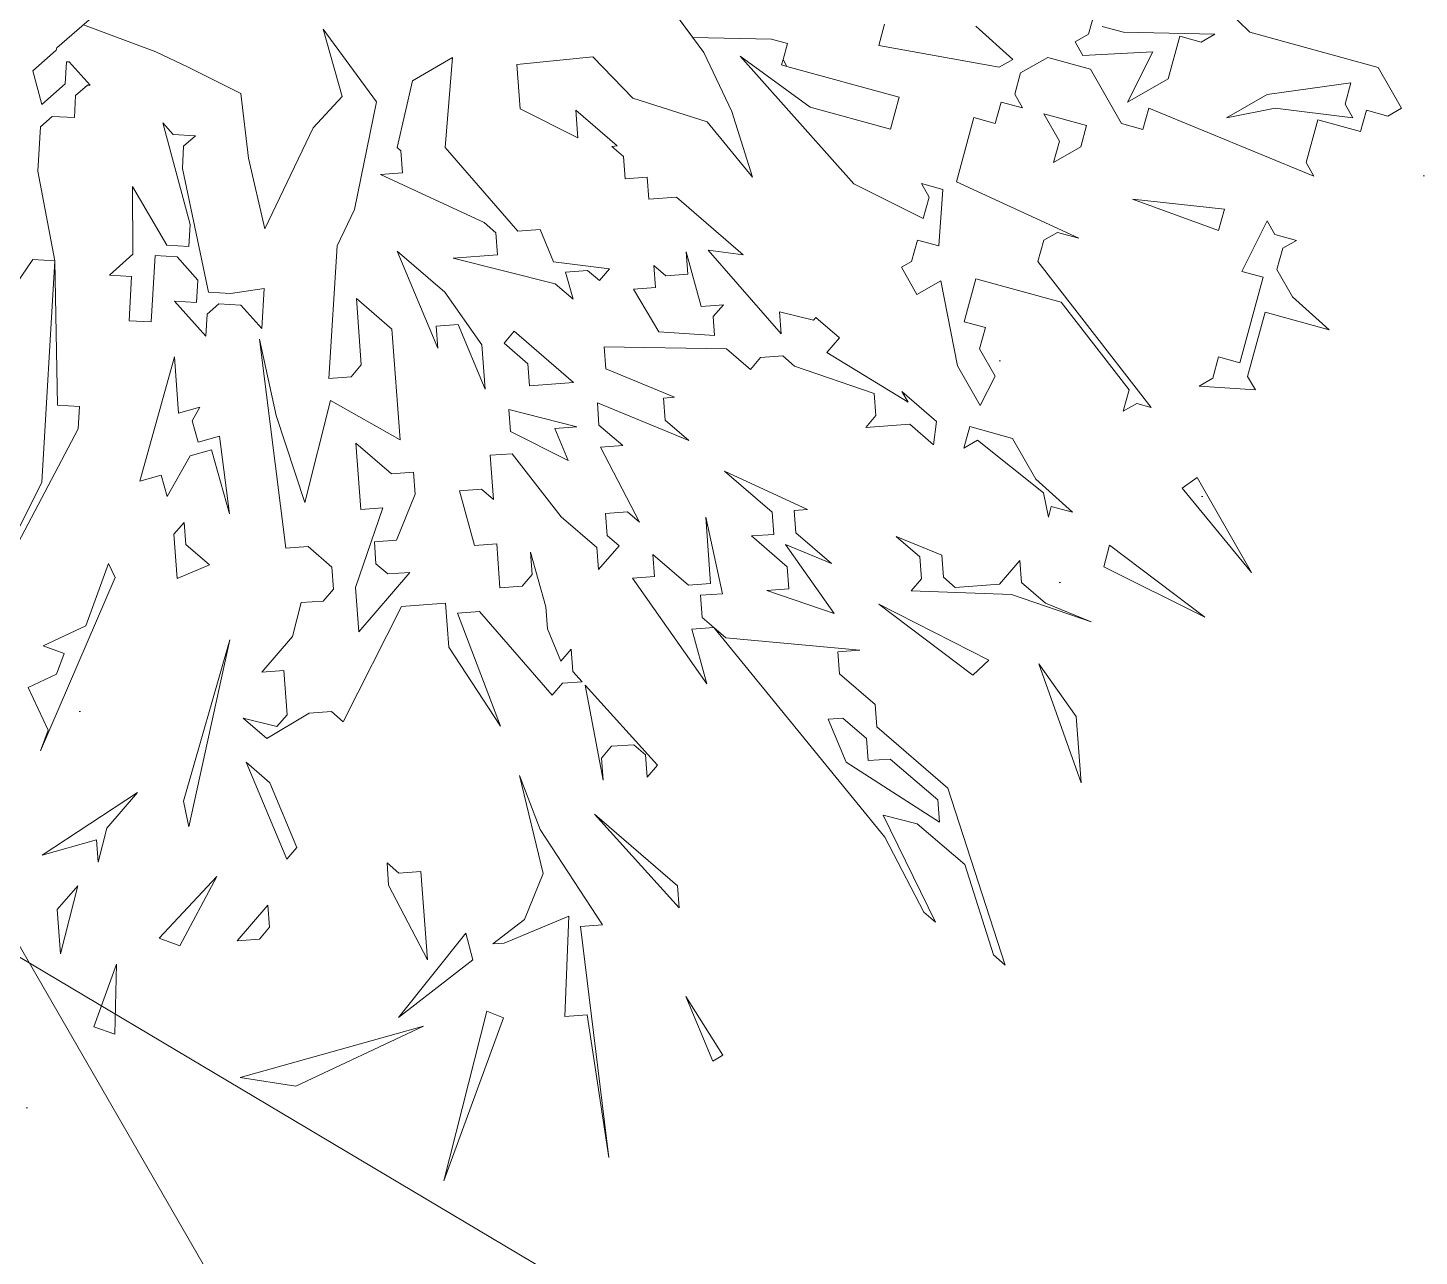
# Model space of a CAD drawing. Header units: millimetres. Extents: x -38151500 to -28914887, y -20564105 to -20349562.
# Drawn here: x -32286426 to -32285691, y -20495324 to -20494675 of the extents above; entities that cross this region are included whole.
import ezdxf
from ezdxf.xclip import XClip

# ---------------------------------------------------------------- set-up
doc = ezdxf.new("R2010")
doc.units = ezdxf.units.MM
doc.header["$MEASUREMENT"] = 0
doc.header["$XCLIPFRAME"] = 0
doc.layers.add('!!! ПОДОСНОВА', color=7, linetype='Continuous')
for name, color, linetype, lineweight in [('Новый_ГП_озеленение_газон_Ном._пера__74', 74, 'Continuous', 20), ('Новый_ГП_озеленение_кустарники_Ном._пера__10', 75, 'Continuous', 5), ('Чертеж_1_Новый_Новофедоровское_снт 28_07$0$tp_Контур растит_Ном._пера__253', 252, 'Continuous', 18), ('Чертеж_1_Новый_Новофедоровское_снт 28_07$0$tp_ЛЭП нн_Ном._пера__253', 252, 'Continuous', 18)]:
    doc.layers.add(name, color=color, linetype=linetype, lineweight=lineweight)

# ---------------------------------------------------------------- blocks, each defined once
blk = doc.blocks.new('Чертеж_5_1', base_point=(5813926.62, -7295.8))
at = {"layer": 'Чертеж_1_Новый_Новофедоровское_снт 28_07$0$tp_Контур растит_Ном._пера__253', "color": 252, "linetype": 'Continuous', "lineweight": 18, "flags": 128}
blk.add_lwpolyline([(-32290065.38, -20493003.8), (-32283934.04, -20496650.83), (-32282716.38, -20497568.8), (-32282718.34, -20498492.79), (-32283131.44, -20499550.94)], dxfattribs=at)
at = {"layer": 'Чертеж_1_Новый_Новофедоровское_снт 28_07$0$tp_ЛЭП нн_Ном._пера__253', "color": 252, "linetype": 'Continuous', "lineweight": 18, "flags": 128}
blk.add_lwpolyline([(-32288548.38, -20491489.8), (-32284259.2, -20498922.62)], dxfattribs=at)

msp = doc.modelspace()

# ---------------------------------------------------------------- hatches: boundary and pattern name
at = {"layer": 'Новый_ГП_озеленение_газон_Ном._пера__74', "linetype": 'Continuous', "lineweight": 20}
h = msp.add_hatch(dxfattribs=at)
h.set_pattern_fill('AR_SAND_0003', color=74, style=0, pattern_type=2)
h.set_pattern_definition([(37.5, (5813926.6, -7295.8), (-24.0004694, 734.119856), [0, -579.12, 0, -647.7, 0, -619.125]), (7.5, (5813926.6, -7295.8), (674.284925, 1075.23765), [0, -312.42, 0, -521.97, 0, -200.025]), (327.5, (5813458, -7295.8), (1186.488555, 2.155777), [0, -190.5, 0, -685.8, 0, -895.35]), (317.5, (5813458, -7295.8), (1145.334679, 334.393985), [0, -95.25, 0, -449.58, 0, -514.35])])
h.paths.add_polyline_path([(-32293694.96, -20504663.52), (-32291903.63, -20505783.03), (-32281275.83, -20488776.26), (-32284827.17, -20486556.57), (-32286924.7, -20489954.85), (-32285213.47, -20491075.66)])

# ---------------------------------------------------------------- linework, layer by layer
at = {"layer": 'Новый_ГП_озеленение_кустарники_Ном._пера__10', "color": 75, "linetype": 'Continuous', "lineweight": 5}
for p, q in [((-32285823.69, -20494635.72), (-32285780.63, -20494677.82)), ((-32286365.01, -20494646.46), (-32286410.68, -20494685.95)), ((-32286074.83, -20494680.49), (-32286084.41, -20494667.61)), ((-32286084.41, -20494667.61), (-32286068.95, -20494688.4)), ((-32285862.71, -20494667.49), (-32285865.8, -20494678.78)), ((-32286358.37, -20494688.05), (-32286396.62, -20494673.8)), ((-32286241.87, -20494714.43), (-32286269.94, -20494676.21)), ((-32286269.94, -20494676.21), (-32286260.01, -20494711.77)), ((-32285973.53, -20494673.56), (-32285976.61, -20494684.84)), ((-32285905.82, -20494692.08), (-32285925.3, -20494674.62)), ((-32285865.8, -20494678.78), (-32285872.98, -20494682.87)), ((-32285847.33, -20494677.77), (-32285858.61, -20494674.68)), ((-32285799.1, -20494678.83), (-32285847.33, -20494677.77)), ((-32285806.29, -20494682.93), (-32285799.1, -20494678.83)), ((-32285780.63, -20494677.82), (-32285712.93, -20494696.35)), ((-32286410.68, -20494685.95), (-32286410.99, -20494687.15)), ((-32286033.3, -20494681.46), (-32286074.83, -20494680.49)), ((-32286024.84, -20494683.77), (-32286033.3, -20494681.46)), ((-32286027.15, -20494692.23), (-32286024.84, -20494683.77)), ((-32285976.61, -20494684.84), (-32285913.01, -20494696.18)), ((-32285872.98, -20494682.87), (-32285868.88, -20494690.06)), ((-32285823.75, -20494702.41), (-32285817.57, -20494679.84)), ((-32285817.57, -20494679.84), (-32285806.29, -20494682.93)), ((-32286410.99, -20494687.15), (-32286423.36, -20494698.14)), ((-32286406.18, -20494705.01), (-32286405.5, -20494693.33)), ((-32286405.5, -20494693.33), (-32286404.04, -20494693.42)), ((-32286404.04, -20494693.42), (-32286393.04, -20494705.78)), ((-32286341.33, -20494696.27), (-32286358.37, -20494688.05)), ((-32286201.72, -20494691.15), (-32286222.85, -20494703.4)), ((-32286205.57, -20494738.66), (-32286201.72, -20494691.15)), ((-32286127.56, -20494690.67), (-32286167.76, -20494694.81)), ((-32286106.55, -20494712.55), (-32286127.56, -20494690.67)), ((-32286068.95, -20494688.4), (-32286054.22, -20494719.7)), ((-32285989.76, -20494757.8), (-32286049.74, -20494690.39)), ((-32286049.74, -20494690.39), (-32286012.81, -20494717.38)), ((-32286027.92, -20494695.06), (-32286027.15, -20494692.23)), ((-32286025.1, -20494695.83), (-32286027.15, -20494692.23)), ((-32286027.15, -20494692.23), (-32286025.1, -20494695.83)), ((-32285913.01, -20494696.18), (-32285905.82, -20494692.08)), ((-32285887.35, -20494691.07), (-32285901.72, -20494699.27)), ((-32285864.79, -20494697.25), (-32285887.35, -20494691.07)), ((-32285868.88, -20494690.06), (-32285831.95, -20494688.04)), ((-32285831.95, -20494688.04), (-32285845.31, -20494714.7)), ((-32286423.36, -20494698.14), (-32286418.55, -20494716)), ((-32286313.42, -20494710.18), (-32286341.33, -20494696.27)), ((-32286167.76, -20494694.81), (-32286166.04, -20494718.14)), ((-32286025.1, -20494695.83), (-32286027.92, -20494695.06)), ((-32285965.86, -20494712.04), (-32286025.1, -20494695.83)), ((-32285901.72, -20494699.27), (-32285904.81, -20494710.55)), ((-32285848.39, -20494725.99), (-32285864.79, -20494697.25)), ((-32285712.93, -20494696.35), (-32285700.64, -20494717.91)), ((-32286418.55, -20494716), (-32286406.18, -20494705.01)), ((-32286394.5, -20494705.7), (-32286400.69, -20494711.19)), ((-32286393.04, -20494705.78), (-32286394.5, -20494705.7)), ((-32286222.85, -20494703.4), (-32286231, -20494738.59)), ((-32285845.31, -20494714.7), (-32285823.75, -20494702.41)), ((-32285727.3, -20494704.54), (-32285771.43, -20494710.66)), ((-32285730.39, -20494715.83), (-32285727.3, -20494704.54)), ((-32286400.69, -20494711.19), (-32286401.37, -20494722.87)), ((-32286309.45, -20494744.26), (-32286313.42, -20494710.18)), ((-32286260.01, -20494711.77), (-32286275.24, -20494728.32)), ((-32286253.52, -20494771.36), (-32286241.87, -20494714.43)), ((-32286067.28, -20494725.13), (-32286106.55, -20494712.55)), ((-32285970.49, -20494728.96), (-32285965.86, -20494712.04)), ((-32285912, -20494714.65), (-32285915.09, -20494725.93)), ((-32285900.71, -20494717.74), (-32285912, -20494714.65)), ((-32285904.81, -20494710.55), (-32285900.71, -20494717.74)), ((-32285771.43, -20494710.66), (-32285792.99, -20494722.96)), ((-32286413.05, -20494722.19), (-32286419.23, -20494727.68)), ((-32286401.37, -20494722.87), (-32286413.05, -20494722.19)), ((-32286166.04, -20494718.14), (-32286135.57, -20494733.48)), ((-32286135.57, -20494733.48), (-32286136.65, -20494718.9)), ((-32286136.65, -20494718.9), (-32286114.73, -20494737.81)), ((-32286054.22, -20494719.7), (-32286043.24, -20494754.26)), ((-32286012.81, -20494717.38), (-32285970.49, -20494728.96)), ((-32285926.37, -20494722.84), (-32285935.63, -20494756.7)), ((-32285915.09, -20494725.93), (-32285926.37, -20494722.84)), ((-32285881.23, -20494735.2), (-32285889.43, -20494720.82)), ((-32285889.43, -20494720.82), (-32285866.86, -20494727)), ((-32285834.02, -20494717.79), (-32285837.11, -20494729.08)), ((-32285746.84, -20494753.78), (-32285834.02, -20494717.79)), ((-32285792.99, -20494722.96), (-32285767.33, -20494717.85)), ((-32285767.33, -20494717.85), (-32285726.29, -20494723.01)), ((-32285726.29, -20494723.01), (-32285730.39, -20494715.83)), ((-32285719.11, -20494718.92), (-32285722.2, -20494730.2)), ((-32285707.82, -20494722), (-32285719.11, -20494718.92)), ((-32285700.64, -20494717.91), (-32285707.82, -20494722)), ((-32286419.23, -20494727.68), (-32286420.6, -20494751.04)), ((-32286340.23, -20494779.2), (-32286354.66, -20494725.62)), ((-32286354.66, -20494725.62), (-32286349.16, -20494731.8)), ((-32286275.24, -20494728.32), (-32286300.76, -20494781.48)), ((-32286043.24, -20494754.26), (-32286067.28, -20494725.13)), ((-32285866.86, -20494727), (-32285869.95, -20494738.28)), ((-32285837.11, -20494729.08), (-32285848.39, -20494725.99)), ((-32285744.76, -20494724.02), (-32285750.94, -20494746.59)), ((-32285722.2, -20494730.2), (-32285744.76, -20494724.02)), ((-32286349.16, -20494731.8), (-32286337.48, -20494732.49)), ((-32286337.48, -20494732.49), (-32286343.67, -20494737.98)), ((-32285884.32, -20494746.48), (-32285881.23, -20494735.2)), ((-32286343.67, -20494737.98), (-32286344.35, -20494749.66)), ((-32286300.76, -20494781.48), (-32286309.45, -20494744.26)), ((-32286231, -20494738.59), (-32286228.91, -20494740.39)), ((-32286228.91, -20494740.39), (-32286228.04, -20494752.06)), ((-32286167.12, -20494782.74), (-32286205.57, -20494738.66)), ((-32286114.73, -20494737.81), (-32286117.64, -20494738.02)), ((-32286117.64, -20494738.02), (-32286111.38, -20494743.42)), ((-32286111.38, -20494743.42), (-32286110.51, -20494755.09)), ((-32285869.95, -20494738.28), (-32285884.32, -20494746.48)), ((-32286420.6, -20494751.04), (-32286411.67, -20494798.44)), ((-32286344.35, -20494749.66), (-32286330.61, -20494814.92)), ((-32286228.04, -20494752.06), (-32286239.71, -20494752.92)), ((-32285750.94, -20494746.59), (-32285746.84, -20494753.78)), ((-32286370.74, -20494759.18), (-32286352.59, -20494790.19)), ((-32286370.45, -20494795), (-32286370.74, -20494759.18)), ((-32286239.71, -20494752.92), (-32286185.05, -20494778.2)), ((-32286110.51, -20494755.09), (-32286098.85, -20494754.23)), ((-32286098.85, -20494754.23), (-32286097.98, -20494765.89)), ((-32285953.09, -20494776.18), (-32285989.76, -20494757.8)), ((-32285942.82, -20494760.79), (-32285954.1, -20494757.71)), ((-32285954.1, -20494757.71), (-32285950, -20494764.89)), ((-32285935.63, -20494756.7), (-32285871.02, -20494786.51)), ((-32286097.98, -20494765.89), (-32286083.4, -20494764.81)), ((-32286083.4, -20494764.81), (-32286048.16, -20494795.2)), ((-32285950, -20494764.89), (-32285953.09, -20494776.18)), ((-32285944.9, -20494790.55), (-32285942.82, -20494760.79)), ((-32285797.14, -20494782.46), (-32285842.67, -20494765.96)), ((-32285842.67, -20494765.96), (-32285794.05, -20494771.18)), ((-32286262.59, -20494790.59), (-32286253.52, -20494771.36)), ((-32285794.05, -20494771.18), (-32285797.14, -20494782.46)), ((-32286340.91, -20494790.88), (-32286340.23, -20494779.2)), ((-32286185.05, -20494778.2), (-32286178.79, -20494783.6)), ((-32285784.85, -20494804.02), (-32285771.48, -20494777.36)), ((-32285771.48, -20494777.36), (-32285767.39, -20494784.54)), ((-32286178.79, -20494783.6), (-32286177.92, -20494795.27)), ((-32286155.45, -20494781.88), (-32286167.12, -20494782.74)), ((-32286148.32, -20494798.94), (-32286155.45, -20494781.88)), ((-32285959.27, -20494798.74), (-32285956.18, -20494787.46)), ((-32285956.18, -20494787.46), (-32285944.9, -20494790.55)), ((-32285889.49, -20494787.52), (-32285892.57, -20494798.8)), ((-32285882.3, -20494783.42), (-32285889.49, -20494787.52)), ((-32285871.02, -20494786.51), (-32285882.3, -20494783.42)), ((-32285767.39, -20494784.54), (-32285756.1, -20494787.63)), ((-32285756.1, -20494787.63), (-32285763.29, -20494791.73)), ((-32286382.82, -20494805.99), (-32286370.45, -20494795)), ((-32286358.77, -20494795.69), (-32286360.83, -20494830.72)), ((-32286347.1, -20494796.37), (-32286358.77, -20494795.69)), ((-32286352.59, -20494790.19), (-32286340.91, -20494790.88)), ((-32286336.1, -20494808.74), (-32286347.1, -20494796.37)), ((-32286266.94, -20494860.51), (-32286262.59, -20494790.59)), ((-32286205.79, -20494814.93), (-32286230.85, -20494793.32)), ((-32286230.85, -20494793.32), (-32286209.47, -20494844.53)), ((-32286177.92, -20494795.27), (-32286201.26, -20494797)), ((-32286070.33, -20494822.5), (-32286078.32, -20494793.76)), ((-32286078.32, -20494793.76), (-32286077.46, -20494805.43)), ((-32286048.16, -20494795.2), (-32286066.66, -20494792.9)), ((-32286066.66, -20494792.9), (-32286028.2, -20494836.98)), ((-32285763.29, -20494791.73), (-32285766.38, -20494803.01)), ((-32286423.35, -20494797.75), (-32286442.58, -20494825.92)), ((-32286411.67, -20494798.44), (-32286423.35, -20494797.75)), ((-32286418.53, -20494915.22), (-32286411.67, -20494798.44)), ((-32286411.67, -20494798.44), (-32286410.29, -20494874.69)), ((-32286201.26, -20494797), (-32286147.46, -20494810.61)), ((-32286118.73, -20494802.62), (-32286148.32, -20494798.94)), ((-32286142.06, -20494804.35), (-32286130.39, -20494803.48)), ((-32286130.39, -20494803.48), (-32286124.13, -20494808.88)), ((-32286124.13, -20494808.88), (-32286118.73, -20494802.62)), ((-32286089.13, -20494806.29), (-32286095.39, -20494800.89)), ((-32286095.39, -20494800.89), (-32286094.53, -20494812.56)), ((-32285964.66, -20494801.82), (-32285959.27, -20494798.74)), ((-32285956.46, -20494816.19), (-32285964.66, -20494801.82)), ((-32285892.57, -20494798.8), (-32285832.79, -20494875.8)), ((-32285766.38, -20494803.01), (-32285758.18, -20494817.38)), ((-32286371.14, -20494806.68), (-32286382.82, -20494805.99)), ((-32286372.51, -20494830.04), (-32286371.14, -20494806.68)), ((-32286336.79, -20494820.42), (-32286336.1, -20494808.74)), ((-32286147.46, -20494810.61), (-32286138.06, -20494818.71)), ((-32286138.06, -20494818.71), (-32286142.06, -20494804.35)), ((-32286077.46, -20494805.43), (-32286089.13, -20494806.29)), ((-32285943.88, -20494809.02), (-32285956.46, -20494816.19)), ((-32285934.95, -20494853.91), (-32285943.88, -20494809.02)), ((-32285925.42, -20494808.01), (-32285931.59, -20494830.57)), ((-32285880.28, -20494820.36), (-32285925.42, -20494808.01)), ((-32285785.91, -20494852.24), (-32285773.56, -20494807.11)), ((-32285773.56, -20494807.11), (-32285784.85, -20494804.02)), ((-32286330.61, -20494814.92), (-32286318.93, -20494815.61)), ((-32286318.93, -20494815.61), (-32286301.21, -20494813.13)), ((-32286301.21, -20494813.13), (-32286302.44, -20494834.15)), ((-32286233.67, -20494834.59), (-32286252.46, -20494818.38)), ((-32286252.46, -20494818.38), (-32286249.87, -20494853.38)), ((-32286186.14, -20494842.8), (-32286205.79, -20494814.93)), ((-32286094.53, -20494812.56), (-32286106.2, -20494813.42)), ((-32286106.2, -20494813.42), (-32286092.8, -20494835.89)), ((-32285758.18, -20494817.38), (-32285738.7, -20494834.84)), ((-32286331.98, -20494838.28), (-32286348.47, -20494819.73)), ((-32286348.47, -20494819.73), (-32286336.79, -20494820.42)), ((-32286325.11, -20494821.1), (-32286331.29, -20494826.6)), ((-32286313.43, -20494821.79), (-32286325.11, -20494821.1)), ((-32286302.44, -20494834.15), (-32286313.43, -20494821.79)), ((-32286058.67, -20494821.64), (-32286070.33, -20494822.5)), ((-32286064.07, -20494827.9), (-32286058.67, -20494821.64)), ((-32286028.2, -20494836.98), (-32286029.07, -20494825.31)), ((-32286029.07, -20494825.31), (-32286011.14, -20494829.85)), ((-32285844.41, -20494866.56), (-32285880.28, -20494820.36)), ((-32285772.55, -20494825.58), (-32285781.81, -20494859.43)), ((-32285738.7, -20494834.84), (-32285772.55, -20494825.58)), ((-32286360.83, -20494830.72), (-32286372.51, -20494830.04)), ((-32286331.29, -20494826.6), (-32286331.98, -20494838.28)), ((-32286210.33, -20494832.86), (-32286198.67, -20494832)), ((-32286209.47, -20494844.53), (-32286210.33, -20494832.86)), ((-32286198.67, -20494832), (-32286184.41, -20494866.13)), ((-32286063.33, -20494837.9), (-32286064.07, -20494827.9)), ((-32286011.14, -20494829.85), (-32286009.79, -20494828.28)), ((-32286009.79, -20494828.28), (-32285997.26, -20494839.09)), ((-32285931.59, -20494830.57), (-32285920.31, -20494833.66)), ((-32286289.63, -20494950.17), (-32286303.67, -20494839.77)), ((-32286303.67, -20494839.77), (-32286294.81, -20494880.17)), ((-32286229.35, -20494892.92), (-32286233.67, -20494834.59)), ((-32286169.07, -20494835.67), (-32286174.47, -20494841.94)), ((-32286137.74, -20494862.68), (-32286169.07, -20494835.67)), ((-32286092.8, -20494835.89), (-32286063.33, -20494837.9)), ((-32285997.26, -20494839.09), (-32286004.01, -20494846.92)), ((-32285920.31, -20494833.66), (-32285923.39, -20494844.95)), ((-32286184.41, -20494866.13), (-32286186.14, -20494842.8)), ((-32286174.47, -20494841.94), (-32286161.94, -20494852.74)), ((-32286056.94, -20494844.97), (-32286121.54, -20494843.88)), ((-32286121.54, -20494843.88), (-32286120.67, -20494855.55)), ((-32286044.41, -20494855.77), (-32286056.94, -20494844.97)), ((-32286004.01, -20494846.92), (-32285961.02, -20494873.06)), ((-32285923.39, -20494844.95), (-32285915.2, -20494859.32)), ((-32286348.56, -20494849.05), (-32286366.77, -20494914.79)), ((-32286346.39, -20494878.8), (-32286348.56, -20494849.05)), ((-32286249.87, -20494853.38), (-32286255.27, -20494859.65)), ((-32286161.94, -20494852.74), (-32286161.08, -20494864.41)), ((-32286039.01, -20494849.51), (-32286044.41, -20494855.77)), ((-32286027.34, -20494848.64), (-32286039.01, -20494849.51)), ((-32286021.08, -20494854.05), (-32286027.34, -20494848.64)), ((-32285978.95, -20494868.52), (-32286021.08, -20494854.05)), ((-32285922.99, -20494874.87), (-32285934.95, -20494853.91)), ((-32285800.28, -20494860.44), (-32285797.2, -20494849.16)), ((-32285797.2, -20494849.16), (-32285785.91, -20494852.24)), ((-32286255.27, -20494859.65), (-32286266.94, -20494860.51)), ((-32286120.67, -20494855.55), (-32286084.38, -20494870.46)), ((-32285915.2, -20494859.32), (-32285922.99, -20494874.87)), ((-32285807.47, -20494864.54), (-32285800.28, -20494860.44)), ((-32285781.81, -20494859.43), (-32285777.72, -20494866.62)), ((-32286161.08, -20494864.41), (-32286137.74, -20494862.68)), ((-32285978.08, -20494880.19), (-32285978.95, -20494868.52)), ((-32285961.02, -20494873.06), (-32285964.36, -20494867.44)), ((-32285964.36, -20494867.44), (-32285946.09, -20494883.2)), ((-32285847.5, -20494877.84), (-32285844.41, -20494866.56)), ((-32285777.72, -20494866.62), (-32285807.47, -20494864.54)), ((-32286410.29, -20494874.69), (-32286398.61, -20494875.38)), ((-32286398.61, -20494875.38), (-32286399.3, -20494887.06)), ((-32286335.12, -20494875.68), (-32286346.39, -20494878.8)), ((-32286339.19, -20494882.87), (-32286335.12, -20494875.68)), ((-32286279.69, -20494925.97), (-32286266.08, -20494872.18)), ((-32286266.08, -20494872.18), (-32286229.35, -20494892.92)), ((-32286136.02, -20494886.01), (-32286171.88, -20494876.94)), ((-32286171.88, -20494876.94), (-32286171.02, -20494888.6)), ((-32286076.82, -20494893.36), (-32286125.21, -20494873.48)), ((-32286125.21, -20494873.48), (-32286124.35, -20494885.15)), ((-32286084.38, -20494870.46), (-32286090.21, -20494870.89)), ((-32286090.21, -20494870.89), (-32286089.35, -20494882.56)), ((-32285840.31, -20494873.74), (-32285847.5, -20494877.84)), ((-32285832.79, -20494875.8), (-32285840.31, -20494873.74)), ((-32286336.07, -20494894.15), (-32286339.19, -20494882.87)), ((-32286294.81, -20494880.17), (-32286279.69, -20494925.97)), ((-32286089.35, -20494882.56), (-32286076.82, -20494893.36)), ((-32285983.49, -20494886.46), (-32285978.08, -20494880.19)), ((-32285946.09, -20494883.2), (-32285947.62, -20494895.53)), ((-32286399.3, -20494887.06), (-32286465.24, -20495012.09)), ((-32286324.8, -20494891.03), (-32286336.07, -20494894.15)), ((-32286319.51, -20494932.05), (-32286324.8, -20494891.03)), ((-32286171.02, -20494888.6), (-32286140.55, -20494903.94)), ((-32286147.68, -20494886.88), (-32286136.02, -20494886.01)), ((-32286140.55, -20494903.94), (-32286147.68, -20494886.88)), ((-32286124.35, -20494885.15), (-32286111.82, -20494895.95)), ((-32285960.15, -20494884.73), (-32285983.49, -20494886.46)), ((-32285947.62, -20494895.53), (-32285960.15, -20494884.73)), ((-32285931.65, -20494897.27), (-32285928.56, -20494885.98)), ((-32285928.56, -20494885.98), (-32285905.99, -20494892.16)), ((-32286340.15, -20494901.35), (-32286328.87, -20494898.22)), ((-32286328.87, -20494898.22), (-32286319.51, -20494932.05)), ((-32286252.68, -20494894.65), (-32286250.09, -20494929.65)), ((-32286233.89, -20494910.85), (-32286252.68, -20494894.65)), ((-32286111.82, -20494895.95), (-32286123.49, -20494896.82)), ((-32286123.49, -20494896.82), (-32286102.96, -20494936.35)), ((-32285924.46, -20494893.17), (-32285931.65, -20494897.27)), ((-32285889.6, -20494920.9), (-32285924.46, -20494893.17)), ((-32285905.99, -20494892.16), (-32285893.7, -20494913.71)), ((-32286352.37, -20494922.94), (-32286340.15, -20494901.35)), ((-32286170.15, -20494900.27), (-32286181.82, -20494901.13)), ((-32286181.82, -20494901.13), (-32286180.09, -20494924.47)), ((-32286144.23, -20494933.54), (-32286170.15, -20494900.27)), ((-32286366.77, -20494914.79), (-32286355.5, -20494911.67)), ((-32286355.5, -20494911.67), (-32286352.37, -20494922.94)), ((-32286222.22, -20494909.99), (-32286233.89, -20494910.85)), ((-32286221.36, -20494921.66), (-32286222.22, -20494909.99)), ((-32286032.96, -20494931.17), (-32286058.02, -20494909.57)), ((-32286058.02, -20494909.57), (-32286014.3, -20494929.79)), ((-32285893.7, -20494913.71), (-32285874.22, -20494931.17)), ((-32285816.33, -20494918.41), (-32285808.54, -20494912.76)), ((-32285808.54, -20494912.76), (-32285779.85, -20494963.06)), ((-32286458.37, -20494994.91), (-32286418.53, -20494915.22)), ((-32286186.36, -20494919.07), (-32286198.02, -20494919.93)), ((-32286198.02, -20494919.93), (-32286190.03, -20494948.66)), ((-32286180.09, -20494924.47), (-32286186.36, -20494919.07)), ((-32285887.05, -20494933.73), (-32285889.6, -20494920.9)), ((-32285779.85, -20494963.06), (-32285816.33, -20494918.41)), ((-32286231.3, -20494945.85), (-32286221.36, -20494921.66)), ((-32285885.5, -20494928.09), (-32285887.05, -20494933.73)), ((-32285874.22, -20494931.17), (-32285885.5, -20494928.09)), ((-32286238.43, -20494928.78), (-32286252.9, -20494970.91)), ((-32286250.09, -20494929.65), (-32286238.43, -20494928.78)), ((-32286125.43, -20494949.75), (-32286144.23, -20494933.54)), ((-32286109.23, -20494930.95), (-32286120.9, -20494931.82)), ((-32286120.9, -20494931.82), (-32286120.03, -20494943.48)), ((-32286102.96, -20494936.35), (-32286109.23, -20494930.95)), ((-32286065.37, -20494968.76), (-32286067.96, -20494933.76)), ((-32286067.96, -20494933.76), (-32286059.11, -20494974.17)), ((-32286032.1, -20494942.84), (-32286032.96, -20494931.17)), ((-32286014.3, -20494929.79), (-32286021.3, -20494930.31)), ((-32286021.3, -20494930.31), (-32286020.43, -20494941.98)), ((-32286348.83, -20494942.82), (-32286343.43, -20494936.55)), ((-32286347.1, -20494966.15), (-32286348.83, -20494942.82)), ((-32286343.43, -20494936.55), (-32286342.56, -20494948.22)), ((-32286043.77, -20494943.7), (-32286032.1, -20494942.84)), ((-32286020.43, -20494941.98), (-32286001.64, -20494958.18)), ((-32286342.56, -20494948.22), (-32286330.03, -20494959.02)), ((-32286277.96, -20494949.31), (-32286289.63, -20494950.17)), ((-32286265.43, -20494960.11), (-32286277.96, -20494949.31)), ((-32286242.96, -20494946.72), (-32286231.3, -20494945.85)), ((-32286242.1, -20494958.38), (-32286242.96, -20494946.72)), ((-32286190.03, -20494948.66), (-32286178.37, -20494947.8)), ((-32286178.37, -20494947.8), (-32286176.64, -20494971.13)), ((-32286124.57, -20494961.41), (-32286125.43, -20494949.75)), ((-32286113.77, -20494948.88), (-32286124.57, -20494961.41)), ((-32286120.03, -20494943.48), (-32286113.77, -20494948.88)), ((-32286024.97, -20494959.91), (-32286043.77, -20494943.7)), ((-32286001.64, -20494958.18), (-32286025.84, -20494948.24)), ((-32286025.84, -20494948.24), (-32286000.13, -20494984.69)), ((-32285954.97, -20494954.73), (-32285967.5, -20494943.93)), ((-32285967.5, -20494943.93), (-32285943.31, -20494953.87)), ((-32285857.83, -20494959.92), (-32285854.74, -20494948.63)), ((-32285854.74, -20494948.63), (-32285804.49, -20494986.64)), ((-32286159.57, -20494964), (-32286160.43, -20494952.34)), ((-32286160.43, -20494952.34), (-32286152.44, -20494981.07)), ((-32286094.97, -20494965.09), (-32286095.84, -20494953.42)), ((-32286095.84, -20494953.42), (-32286077.04, -20494969.63)), ((-32285954.11, -20494966.4), (-32285954.97, -20494954.73)), ((-32285943.31, -20494953.87), (-32285942.44, -20494965.53)), ((-32285912.84, -20494969.21), (-32285902.04, -20494956.68)), ((-32285902.04, -20494956.68), (-32285901.18, -20494968.34)), ((-32286395.34, -20494991.18), (-32286383.39, -20494958.18)), ((-32286383.39, -20494958.18), (-32286379.88, -20494965.67)), ((-32286330.03, -20494959.02), (-32286347.1, -20494966.15)), ((-32286264.57, -20494971.78), (-32286265.43, -20494960.11)), ((-32286251.18, -20494994.25), (-32286224.17, -20494962.92)), ((-32286235.84, -20494963.78), (-32286242.1, -20494958.38)), ((-32286224.17, -20494962.92), (-32286235.84, -20494963.78)), ((-32286164.97, -20494970.27), (-32286159.57, -20494964)), ((-32286106.64, -20494965.95), (-32286094.97, -20494965.09)), ((-32286024.11, -20494971.58), (-32286024.97, -20494959.91)), ((-32285804.49, -20494986.64), (-32285857.83, -20494959.92)), ((-32286379.88, -20494965.67), (-32286419.24, -20495057.18)), ((-32286269.97, -20494978.04), (-32286264.57, -20494971.78)), ((-32286252.9, -20494970.91), (-32286251.18, -20494994.25)), ((-32286176.64, -20494971.13), (-32286164.97, -20494970.27)), ((-32286067.32, -20495021.7), (-32286106.64, -20494965.95)), ((-32286077.04, -20494969.63), (-32286065.37, -20494968.76)), ((-32286035.78, -20494972.44), (-32286024.11, -20494971.58)), ((-32286000.13, -20494984.69), (-32286035.78, -20494972.44)), ((-32285959.51, -20494972.66), (-32285954.11, -20494966.4)), ((-32285906.58, -20494974.61), (-32285959.51, -20494972.66)), ((-32285942.44, -20494965.53), (-32285936.18, -20494970.93)), ((-32285936.18, -20494970.93), (-32285912.84, -20494969.21)), ((-32285901.18, -20494968.34), (-32285888.65, -20494979.15)), ((-32286286.18, -20494996.84), (-32286281.64, -20494978.9)), ((-32286281.64, -20494978.9), (-32286269.97, -20494978.04)), ((-32286205.37, -20494979.13), (-32286228.71, -20494980.85)), ((-32286203.65, -20495002.46), (-32286205.37, -20494979.13)), ((-32286059.11, -20494974.17), (-32286070.78, -20494975.03)), ((-32286070.78, -20494975.03), (-32286069.91, -20494986.7)), ((-32285926.89, -20495017.17), (-32285976.58, -20494979.79)), ((-32285976.58, -20494979.79), (-32285918.55, -20495009.19)), ((-32285864.45, -20494989.09), (-32285906.58, -20494974.61)), ((-32285888.65, -20494979.15), (-32285864.45, -20494989.09)), ((-32286228.71, -20494980.85), (-32286259.39, -20495041.78)), ((-32286187.44, -20494983.66), (-32286199.11, -20494984.53)), ((-32286199.11, -20494984.53), (-32286176.34, -20495044.05)), ((-32286148.99, -20495027.74), (-32286187.44, -20494983.66)), ((-32286152.44, -20494981.07), (-32286151.58, -20494992.74)), ((-32286069.91, -20494986.7), (-32286063.65, -20494992.1)), ((-32286417.82, -20495001.7), (-32286395.34, -20494991.18)), ((-32286151.58, -20494992.74), (-32286144.45, -20495009.81)), ((-32286063.65, -20494992.1), (-32286075.31, -20494992.96)), ((-32286075.31, -20494992.96), (-32286067.32, -20495021.7)), ((-32286063.65, -20494992.1), (-32286057.38, -20494997.5)), ((-32285973.35, -20495102.72), (-32286063.65, -20494992.1)), ((-32286406.82, -20495005.69), (-32286417.82, -20495001.7)), ((-32286343.74, -20495083.76), (-32286319.23, -20494998.62)), ((-32286319.23, -20494998.62), (-32286340.9, -20495097.24)), ((-32286302.38, -20495015.63), (-32286286.18, -20494996.84)), ((-32286057.38, -20494997.5), (-32285986.52, -20495003.99)), ((-32286410.8, -20495016.69), (-32286406.82, -20495005.69)), ((-32286176.34, -20495044.05), (-32286203.65, -20495002.46)), ((-32286144.45, -20495009.81), (-32286139.05, -20495003.54)), ((-32286139.05, -20495003.54), (-32286138.19, -20495015.21)), ((-32285986.52, -20495003.99), (-32285998.19, -20495004.85)), ((-32285998.19, -20495004.85), (-32285997.32, -20495016.52)), ((-32285918.55, -20495009.19), (-32285926.89, -20495017.17)), ((-32286425.78, -20495023.7), (-32286410.8, -20495016.69)), ((-32286290.72, -20495014.77), (-32286302.38, -20495015.63)), ((-32286288.99, -20495038.1), (-32286290.72, -20495014.77)), ((-32286138.19, -20495015.21), (-32286133.22, -20495020.71)), ((-32285997.32, -20495016.52), (-32285978.53, -20495032.72)), ((-32285869.81, -20495074.05), (-32285892.05, -20495011.18)), ((-32285892.05, -20495011.18), (-32285872.4, -20495039.05)), ((-32286415.26, -20495046.18), (-32286425.78, -20495023.7)), ((-32286143.59, -20495021.47), (-32286148.99, -20495027.74)), ((-32286133.22, -20495020.71), (-32286143.59, -20495021.47)), ((-32286122.2, -20495072.68), (-32286131.56, -20495022.54)), ((-32286131.56, -20495022.54), (-32286093.47, -20495064.69)), ((-32286277.32, -20495037.24), (-32286299.79, -20495050.63)), ((-32286294.39, -20495044.37), (-32286288.99, -20495038.1)), ((-32286265.66, -20495036.37), (-32286277.32, -20495037.24)), ((-32286259.39, -20495041.78), (-32286265.66, -20495036.37)), ((-32285978.53, -20495032.72), (-32285977.66, -20495044.39)), ((-32286419.24, -20495057.18), (-32286415.26, -20495046.18)), ((-32286299.79, -20495050.63), (-32286312.32, -20495039.83)), ((-32286312.32, -20495039.83), (-32286294.39, -20495044.37)), ((-32285995.6, -20495039.85), (-32286003.37, -20495040.42)), ((-32286003.37, -20495040.42), (-32285993.87, -20495063.18)), ((-32285983.07, -20495050.65), (-32285995.6, -20495039.85)), ((-32285977.66, -20495044.39), (-32285940.07, -20495076.8)), ((-32285872.4, -20495039.05), (-32285869.81, -20495074.05)), ((-32285982.2, -20495062.32), (-32285983.07, -20495050.65)), ((-32286117.66, -20495054.75), (-32286123.07, -20495061.01)), ((-32286106, -20495053.88), (-32286117.66, -20495054.75)), ((-32286099.73, -20495059.29), (-32286106, -20495053.88)), ((-32286098.87, -20495070.95), (-32286099.73, -20495059.29)), ((-32286289.21, -20495114.37), (-32286310.6, -20495063.16)), ((-32286310.6, -20495063.16), (-32286298.07, -20495073.96)), ((-32286123.07, -20495061.01), (-32286122.2, -20495072.68)), ((-32286093.47, -20495064.69), (-32286098.87, -20495070.95)), ((-32285993.87, -20495063.18), (-32285944.61, -20495094.73)), ((-32285970.54, -20495061.46), (-32285982.2, -20495062.32)), ((-32285945.47, -20495083.06), (-32285970.54, -20495061.46)), ((-32286298.07, -20495073.96), (-32286283.81, -20495108.1)), ((-32286153.75, -20495121.94), (-32286166.38, -20495070.08)), ((-32286166.38, -20495070.08), (-32286155.47, -20495098.6)), ((-32286418.41, -20495112.2), (-32286368.07, -20495079.14)), ((-32286368.07, -20495079.14), (-32286384.27, -20495097.94)), ((-32285940.07, -20495076.8), (-32285909.78, -20495170.3)), ((-32286340.9, -20495097.24), (-32286343.74, -20495083.76)), ((-32285944.61, -20495094.73), (-32285945.47, -20495083.06)), ((-32286082.02, -20495140.09), (-32286126.74, -20495090.61)), ((-32286126.74, -20495090.61), (-32286082.88, -20495128.42)), ((-32285956.28, -20495095.59), (-32285974.21, -20495091.05)), ((-32285974.21, -20495091.05), (-32285946.56, -20495147.66)), ((-32285931.22, -20495117.2), (-32285956.28, -20495095.59)), ((-32286389.67, -20495104.2), (-32286418.41, -20495112.2)), ((-32286388.81, -20495115.87), (-32286389.67, -20495104.2)), ((-32286384.27, -20495097.94), (-32286388.81, -20495115.87)), ((-32286155.47, -20495098.6), (-32286122.42, -20495148.94)), ((-32285952.82, -20495142.26), (-32285973.35, -20495102.72)), ((-32286283.81, -20495108.1), (-32286289.21, -20495114.37)), ((-32286235.41, -20495127.98), (-32286236.28, -20495116.31)), ((-32286236.28, -20495116.31), (-32286230.01, -20495121.72)), ((-32285916.05, -20495164.9), (-32285931.22, -20495117.2)), ((-32286356.64, -20495156.04), (-32286326.2, -20495123.52)), ((-32286326.2, -20495123.52), (-32286345.64, -20495160.03)), ((-32286230.01, -20495121.72), (-32286218.35, -20495120.85)), ((-32286218.35, -20495120.85), (-32286214.89, -20495167.52)), ((-32286163.69, -20495146.13), (-32286153.75, -20495121.94)), ((-32286410.41, -20495140.93), (-32286399.61, -20495128.4)), ((-32286399.61, -20495128.4), (-32286408.69, -20495164.26)), ((-32286214.89, -20495167.52), (-32286235.41, -20495127.98)), ((-32286082.88, -20495128.42), (-32286082.02, -20495140.09)), ((-32286408.69, -20495164.26), (-32286410.41, -20495140.93)), ((-32286315.35, -20495157.36), (-32286299.15, -20495138.56)), ((-32286299.15, -20495138.56), (-32286298.29, -20495150.23)), ((-32286180.32, -20495159.1), (-32286163.69, -20495146.13)), ((-32286140.35, -20495144.41), (-32286174.49, -20495158.66)), ((-32286142.3, -20495197.34), (-32286140.35, -20495144.41)), ((-32286122.42, -20495148.94), (-32286134.09, -20495149.81)), ((-32285946.56, -20495147.66), (-32285952.82, -20495142.26)), ((-32286345.64, -20495160.03), (-32286356.64, -20495156.04)), ((-32286298.29, -20495150.23), (-32286303.69, -20495156.49)), ((-32286230.23, -20495197.98), (-32286194.73, -20495153.41)), ((-32286194.73, -20495153.41), (-32286191.04, -20495167.44)), ((-32286134.09, -20495149.81), (-32286119.19, -20495271.88)), ((-32286303.69, -20495156.49), (-32286315.35, -20495157.36)), ((-32286174.49, -20495158.66), (-32286180.32, -20495159.1)), ((-32286391.02, -20495202.81), (-32286379.07, -20495169.81)), ((-32286379.07, -20495169.81), (-32286380.02, -20495206.79)), ((-32286191.04, -20495167.44), (-32286230.23, -20495197.98)), ((-32285909.78, -20495170.3), (-32285916.05, -20495164.9)), ((-32286064.31, -20495220.89), (-32286078.57, -20495186.76)), ((-32286078.57, -20495186.76), (-32286058.86, -20495217.74)), ((-32286206.26, -20495284.19), (-32286183.57, -20495194.53)), ((-32286174.73, -20495198.1), (-32286206.26, -20495284.19)), ((-32286183.57, -20495194.53), (-32286174.73, -20495198.1)), ((-32286130.64, -20495196.47), (-32286142.3, -20495197.34)), ((-32286119.19, -20495271.88), (-32286130.64, -20495196.47)), ((-32286380.02, -20495206.79), (-32286391.02, -20495202.81)), ((-32286313.9, -20495229.64), (-32286216.99, -20495202.53)), ((-32286216.99, -20495202.53), (-32286284.41, -20495234.1)), ((-32286058.86, -20495217.74), (-32286064.31, -20495220.89)), ((-32286284.41, -20495234.1), (-32286313.9, -20495229.64))]:
    msp.add_line(p, q, dxfattribs=at)

# ---------------------------------------------------------------- block references
at = {"layer": '!!! ПОДОСНОВА', "color": 252, "linetype": 'Continuous', "lineweight": 40}
ref = msp.add_blockref('Чертеж_5_1', (5813926.62, -7295.8), dxfattribs=at)
XClip(ref).set_block_clipping_path([(-32342847.3118521906, -20426134.2498699203), (-32342847.3118521906, -20517391.6082299612), (-32320266.7422028184, -20517391.6082299612), (-32314873.6045184806, -20528511.4797440507), (-32229507.7408887595, -20528511.4797440507), (-32229507.7408887595, -20426017.5390227698)])

doc.saveas('drawing.dxf')
